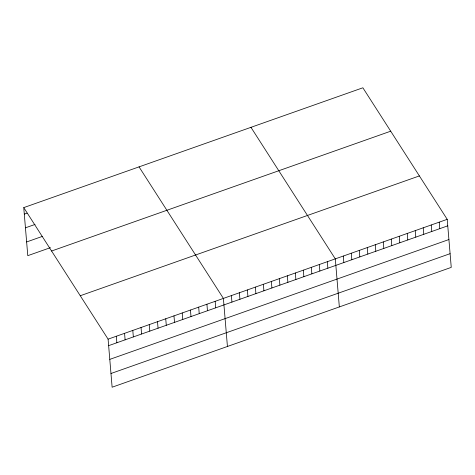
<?xml version="1.0" encoding="UTF-8"?>
<svg xmlns="http://www.w3.org/2000/svg" width="475" height="475" viewBox="0 0 475 475"><rect width="100%" height="100%" fill="white"/><g stroke="black" fill="none" stroke-linecap="round" stroke-linejoin="round"><path stroke-width="0.71" d="M23.75 207.611L362.876 87.786L447.213 219.331L451.25 267.389L112.124 387.214L108.092 339.15L23.75 207.611L27.787 255.669L50.433 247.665M24.296 214.112L27.039 213.144M25.448 227.828L35.055 224.432M26.636 241.953L42.417 236.378M51.585 251.02L390.705 131.195M80.257 295.741L419.383 175.922M108.092 339.15L447.213 219.331M108.638 345.657L447.759 225.839M109.79 359.373L448.911 239.548M110.978 373.498L450.098 253.68M250.96 127.33L335.303 258.875L339.34 306.933M139.05 166.868L223.393 298.413L227.43 346.471M439.221 222.158L439.767 228.659M431.229 224.984L431.775 231.485M423.231 227.804L423.777 234.312M415.239 230.63L415.785 237.132M407.247 233.457L407.793 239.958M399.255 236.277L399.802 242.784M391.258 239.103L391.804 245.605M383.266 241.929L383.812 248.431M375.274 244.75L375.82 251.257M367.276 247.576L367.822 254.083M359.284 250.402L359.83 256.904M351.292 253.223L351.838 259.73M343.294 256.049L343.841 262.556M327.311 261.695L327.857 268.203M319.319 264.522L319.865 271.029M311.321 267.348L311.867 273.849M303.329 270.168L303.875 276.676M295.337 272.994L295.883 279.502M287.339 275.821L287.886 282.322M279.348 278.641L279.894 285.148M271.356 281.467L271.902 287.975M263.364 284.293L263.91 290.795M255.366 287.114L255.912 293.621M247.374 289.94L247.92 296.447M239.382 292.766L239.928 299.268M231.384 295.587L231.931 302.094M215.157 301.322L215.703 307.83M206.922 304.232L207.468 310.739M198.687 307.141L199.233 313.648M190.451 310.056L190.998 316.558M182.216 312.966L182.762 319.467M173.975 315.875L174.521 322.377M165.739 318.784L166.286 325.286M157.504 321.694L158.05 328.195M149.269 324.603L149.815 331.111M141.033 327.512L141.58 334.02M132.798 330.422L133.344 336.929M124.563 333.331L125.109 339.839M116.327 336.241L116.874 342.748"/></g></svg>
